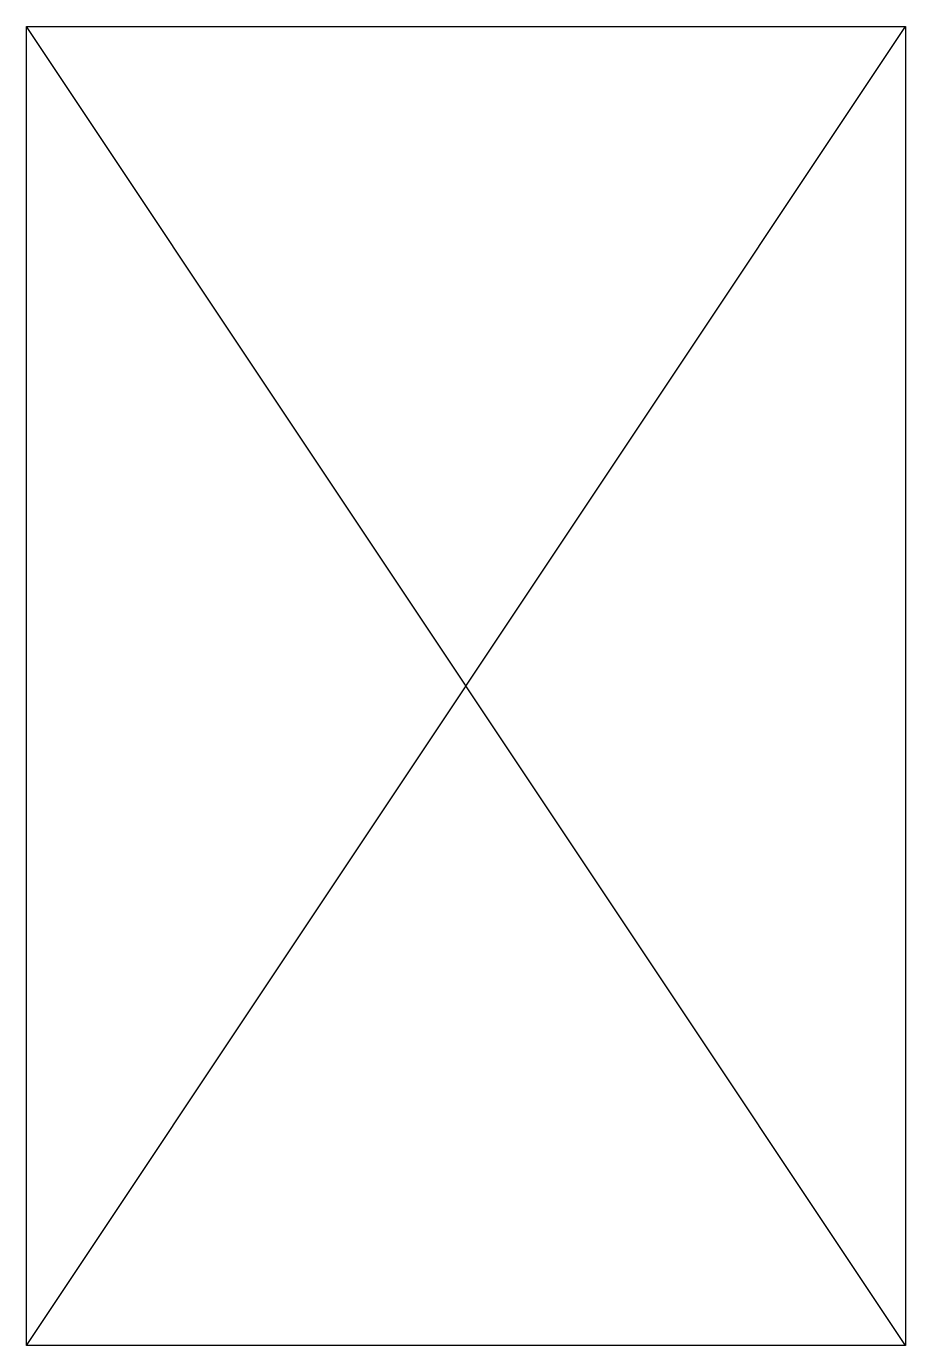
# Model space of a CAD drawing. Header units: millimetres. Extents: x -12 to 12, y -18 to 18.
import ezdxf

# ---------------------------------------------------------------- set-up
doc = ezdxf.new("R2010")
doc.units = ezdxf.units.MM
doc.layers.get('0').update_dxf_attribs({"linetype": 'CONTINUOUS'})

msp = doc.modelspace()

# ---------------------------------------------------------------- linework, layer by layer
for p, q in [((-12, -18), (-12, 18)), ((-12, 18), (12, 18)), ((12, -18), (-12, 18)), ((-12, -18), (12, 18)), ((12, 18), (12, -18)), ((12, -18), (-12, -18))]:
    msp.add_line(p, q)

doc.saveas('drawing.dxf')
